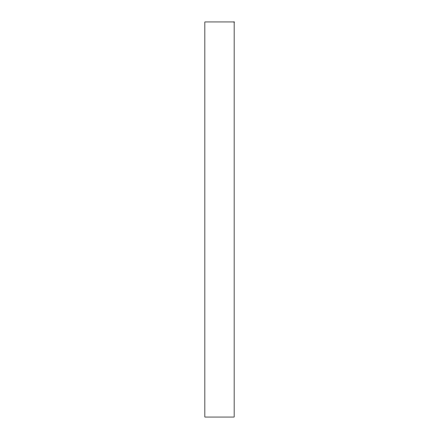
<?xml version="1.0" encoding="UTF-8"?>
<svg xmlns="http://www.w3.org/2000/svg" width="439" height="439" viewBox="0 0 439 439"><rect width="100%" height="100%" fill="white"/><g stroke="black" fill="none" stroke-linecap="round" stroke-linejoin="round"><path stroke-width="0.66" d="M234.135 21.95L204.865 21.95L204.865 417.05L234.135 417.05L234.135 21.95"/></g></svg>
